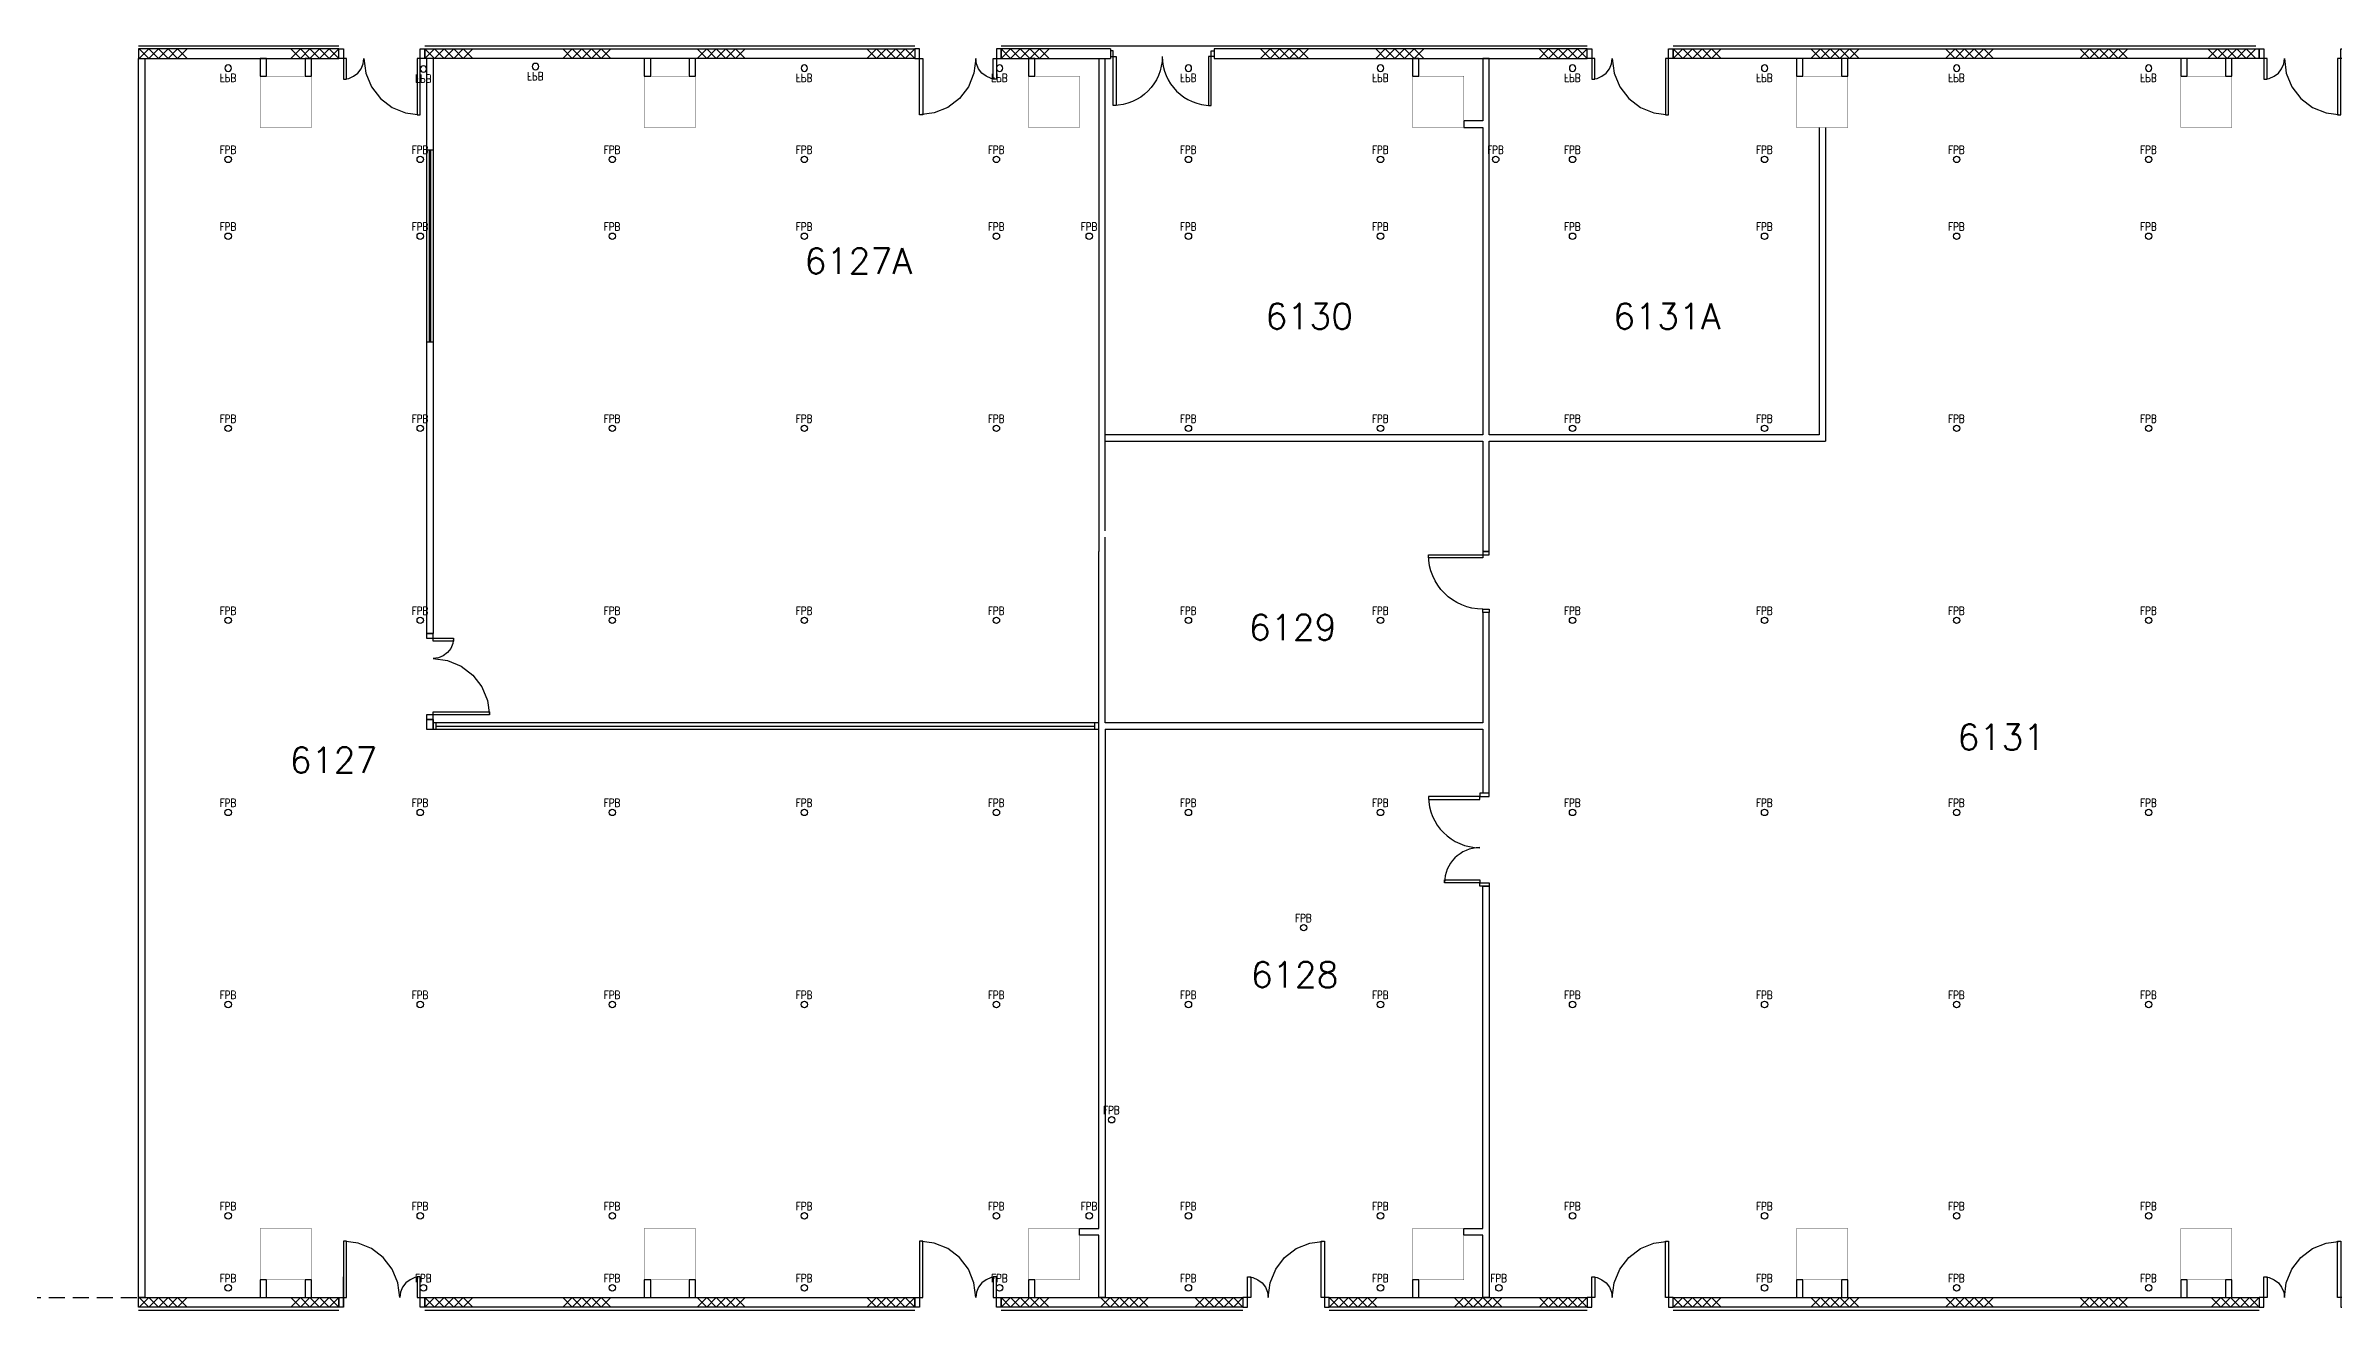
# Model space of a CAD drawing. Header units: millimetres. Extents: x -68474 to 336700, y -113450 to 53663.
# Drawn here: x 134250 to 169983, y -39875 to -20125 of the extents above; entities that cross this region are included whole.
import ezdxf

# ---------------------------------------------------------------- set-up
doc = ezdxf.new("R2010")
doc.units = ezdxf.units.MM
doc.header["$LTSCALE"] = 1000
doc.linetypes.add('s5147a$0$HIDDEN', pattern=[0.375, 0.25, -0.125])
for name, color, linetype in [('L2', 7, 'Continuous'), ('n-wall', 7, 'Continuous'), ('new_dr', 1, 'Continuous'), ('s5147a$0$17', 12, 'Continuous'), ('s5147a$0$20', 7, 'Continuous'), ('s5147a$0$22', 7, 'Continuous'), ('s5147a$0$25', 7, 'Continuous'), ('s5147a$0$30', 7, 'Continuous'), ('s5147a$0$45', 7, 'Continuous'), ('s5147a$0$48', 7, 'Continuous'), ('s5147a$0$6', 7, 'Continuous'), ('s5147a$0$ROOM-NO', 4, 'Continuous'), ('s5147a$0$T-N-DRYWALL', 2, 'Continuous')]:
    doc.layers.add(name, color=color, linetype=linetype)
doc.styles.add('s5147a$0$STANDARD', font='romans.shx', dxfattribs={"width": 0.75})

# ---------------------------------------------------------------- blocks, each defined once
blk = doc.blocks.new('s5147a$0$CHAT15')
at = {"layer": 's5147a$0$22', "color": 14, "linetype": 'Continuous'}
for points in [[(0, 0), (0.15, 0.15), (0.3, 0), (0.45, 0.15), (0.6, 0), (0.75, 0.15)], [(0, 0.15), (0.15, 0), (0.3, 0.15), (0.45, 0), (0.6, 0.15), (0.75, 0)]]:
    blk.add_lwpolyline(points, dxfattribs=at)
blk = doc.blocks.new('s5147a$0$FPB')
at = {"layer": 's5147a$0$45', "color": 15, "linetype": 'Continuous'}
blk.add_circle((0, 0), 0.05, dxfattribs=at)
at = {"layer": 's5147a$0$45', "color": 15, "linetype": 'Continuous', "style": 's5147a$0$STANDARD', "width": 0.8}
blk.add_text('FPB', height=0.125, dxfattribs=at).set_placement((-0.1323, 0.0875))
blk = doc.blocks.new('s5147a$0$D36')
at = {"layer": 's5147a$0$30', "color": 14, "linetype": 'Continuous'}
blk.add_lwpolyline([(1.273, 0.47), (1.223, 0.47), (1.223, 0.15), (1.346, 0.15), (1.346, 0), (1.273, 0), (1.273, 0.47), (1.1903, 0.459), (1.1131, 0.4271), (1.0468, 0.3763), (0.9959, 0.31), (0.9639, 0.2328), (0.953, 0.15), (0.923, 0.3778), (0.8351, 0.59), (0.6953, 0.7723), (0.513, 0.9121), (0.3008, 1), (0.073, 1.03), (0.073, 0), (0, 0), (0, 0.15), (0.123, 0.15), (0.123, 1.03), (0.073, 1.03)], dxfattribs=at)

msp = doc.modelspace()

# ---------------------------------------------------------------- linework, layer by layer
at = {"color": 8}
for p, q in [((150971.6, -20291.8), (150971.6, -21056.8)), ((156700, -28125), (155850, -28125)), ((156700, -28925), (156800, -28925)), ((156800, -31850), (156800, -31800)), ((156650, -31900), (156650, -31850)), ((156650, -33150), (156650, -33200)), ((156800, -33200), (156800, -33250))]:
    msp.add_line(p, q, dxfattribs=at)
at = {"layer": 'L2'}
msp.add_line((140300, -30650), (140300, -30750), dxfattribs=at)
at = {"layer": 'n-wall'}
msp.add_line((140347.3, -30800), (140347.3, -30700), dxfattribs=at)
at = {"layer": 'n-wall', "color": 1}
msp.add_line((140347.3, -30750), (150633.9, -30750), dxfattribs=at)
at = {"layer": 'n-wall'}
for points in [[(140200, -30800), (140300, -30800), (140300, -30650), (140200, -30650)], [(150700, -30700), (150633.9, -30700), (150633.9, -30800), (150700, -30800)]]:
    msp.add_lwpolyline(points, close=True, dxfattribs=at)
msp.add_lwpolyline([(150700, -30700), (140300, -30700), (140300, -30800), (150700, -30800)], dxfattribs=at)
at = {"layer": 'new_dr', "color": 0}
for p, q in [((140300, -29304), (140200, -29304)), ((140300, -29304), (140200, -29304)), ((140200, -29304), (140200, -29377)), ((140200, -29304), (140300, -29304)), ((140300, -29304), (140200, -29304)), ((140200, -29377), (140620, -29377)), ((140300, -29427), (140300, -29304)), ((140620, -29427), (140300, -29427)), ((140460, -29654.1), (140382.8, -29686.1)), ((140526.3, -29603.2), (140460, -29654.1)), ((140577.1, -29536.9), (140526.3, -29603.2)), ((140609, -29459.7), (140577.1, -29536.9)), ((140620, -29377), (140609, -29459.7)), ((140620, -29377), (140620, -29427)), ((140382.8, -29686.1), (140300, -29697)), ((140300, -29697), (140527.8, -29727)), ((140527.8, -29727), (140740, -29814.9)), ((140740, -29814.9), (140922.3, -29954.7)), ((140922.3, -29954.7), (141062.1, -30137)), ((141062.1, -30137), (141150, -30349.2)), ((141150, -30349.2), (141180, -30577)), ((141180, -30577), (140200, -30577)), ((140200, -30577), (140200, -30650)), ((140200, -30650), (140300, -30650)), ((140300, -30650), (140200, -30650)), ((140300, -30650), (140300, -30527)), ((140300, -30527), (141180, -30527)), ((141180, -30527), (141180, -30577))]:
    msp.add_line(p, q, dxfattribs=at)
at = {"layer": 's5147a$0$17', "color": 14, "linetype": 'Continuous'}
for p, q in [((150700, -20325), (150700, -28025)), ((150800, -27700), (150800, -20325)), ((153800, -20325), (153700, -20325)), ((156800, -20325), (156700, -20325)), ((156700, -20325), (156700, -21300)), ((156800, -26200), (156800, -20325)), ((156700, -21300), (156400, -21300)), ((156400, -21300), (156400, -21400)), ((156400, -21400), (156700, -21400)), ((156700, -21400), (156700, -26200)), ((156700, -26300), (156700, -28025)), ((150800, -30700), (150800, -27800)), ((150700, -38600), (150700, -28025)), ((156700, -28025), (156800, -28025)), ((156700, -28975), (156700, -30700)), ((156800, -28975), (156700, -28975)), ((156800, -31800), (156800, -28975)), ((156700, -30700), (150800, -30700)), ((150800, -30800), (156700, -30800)), ((150800, -30800), (150800, -39675)), ((156700, -30800), (156700, -31800)), ((156700, -33250), (156800, -33250)), ((150400, -38700), (150400, -38600)), ((150400, -38600), (150700, -38600)), ((150700, -38700), (150400, -38700)), ((150700, -39675), (150700, -38700)), ((150800, -39675), (150700, -39675))]:
    msp.add_line(p, q, dxfattribs=at)
at = {"layer": 's5147a$0$17'}
for p, q in [((161950, -21400), (161950, -26200)), ((162050, -21400), (162050, -26300))]:
    msp.add_line(p, q, dxfattribs=at)
at = {"layer": 's5147a$0$17', "color": 12, "linetype": 'Continuous'}
for p, q in [((156700, -26200), (150800, -26200)), ((150800, -26300), (156700, -26300)), ((161950, -26200), (156800, -26200))]:
    msp.add_line(p, q, dxfattribs=at)
at = {"layer": 's5147a$0$17', "color": 14, "linetype": 'Continuous'}
for points in [[(135700, -20325), (135800, -20325), (135800, -39675), (135700, -39675)], [(137600, -20600), (137700, -20600), (137700, -20325), (137600, -20325)], [(138300, -20600), (138400, -20600), (138400, -20325), (138300, -20325)], [(143600, -20600), (143700, -20600), (143700, -20325), (143600, -20325)], [(144300, -20600), (144400, -20600), (144400, -20325), (144300, -20325)], [(149600, -20600), (149700, -20600), (149700, -20325), (149600, -20325)], [(155600, -20600), (155700, -20600), (155700, -20325), (155600, -20325)], [(161600, -20600), (161700, -20600), (161700, -20325), (161600, -20325)], [(162300, -20600), (162400, -20600), (162400, -20325), (162300, -20325)], [(167600, -20600), (167700, -20600), (167700, -20325), (167600, -20325)], [(168300, -20600), (168400, -20600), (168400, -20325), (168300, -20325)], [(156800, -33250), (156800, -39675), (156700, -39675), (156700, -38700), (156400, -38700), (156400, -38600), (156700, -38600), (156700, -33250)], [(137600, -39675), (137700, -39675), (137700, -39400), (137600, -39400)], [(138300, -39675), (138400, -39675), (138400, -39400), (138300, -39400)], [(143600, -39675), (143700, -39675), (143700, -39400), (143600, -39400)], [(144300, -39675), (144400, -39675), (144400, -39400), (144300, -39400)], [(149600, -39675), (149700, -39675), (149700, -39400), (149600, -39400)], [(155600, -39675), (155700, -39675), (155700, -39400), (155600, -39400)], [(161600, -39675), (161700, -39675), (161700, -39400), (161600, -39400)], [(162300, -39675), (162400, -39675), (162400, -39400), (162300, -39400)], [(167600, -39675), (167700, -39675), (167700, -39400), (167600, -39400)], [(168300, -39675), (168400, -39675), (168400, -39400), (168300, -39400)]]:
    msp.add_lwpolyline(points, close=True, dxfattribs=at)
at = {"layer": 's5147a$0$17', "color": 12, "linetype": 'Continuous'}
msp.add_lwpolyline([(156800, -28025), (156800, -26300), (162050, -26300)], dxfattribs=at)
at = {"layer": 's5147a$0$20', "color": 14, "linetype": 'Continuous'}
for p, q in [((140173, -20325), (140173, -20175)), ((149173, -20175), (149173, -20325)), ((150882.2, -20175), (149173, -20175)), ((149173, -20325), (150882.2, -20325)), ((150882.2, -20175), (150882.2, -20325)), ((158327, -20175), (152503.2, -20175)), ((152503.2, -20175), (152503.2, -20325)), ((152503.2, -20325), (158327, -20325)), ((158327, -20325), (158327, -20175))]:
    msp.add_line(p, q, dxfattribs=at)
for points in [[(138827, -20175), (135700, -20175), (135700, -20325), (138827, -20325)], [(140173, -20175), (147827, -20175), (147827, -20325), (140173, -20325)], [(159673, -20175), (168827, -20175), (168827, -20325), (159673, -20325)], [(138827, -39825), (135700, -39825), (135700, -39675), (138827, -39675)], [(140173, -39675), (147827, -39675), (147827, -39825), (140173, -39825)], [(149173, -39675), (152952, -39675), (152952, -39825), (149173, -39825)], [(154298, -39675), (158327, -39675), (158327, -39825), (154298, -39825)], [(159673, -39675), (168827, -39675), (168827, -39825), (159673, -39825)]]:
    msp.add_lwpolyline(points, close=True, dxfattribs=at)
at = {"layer": 's5147a$0$25', "color": 10, "linetype": 'Continuous'}
for p, q in [((135700, -20125), (138827, -20125)), ((140173, -20125), (147827, -20125)), ((149173, -20125), (158327, -20125)), ((159673, -20125), (168775, -20125)), ((135700, -39875), (138827, -39875)), ((140173, -39875), (147827, -39875)), ((149173, -39875), (152952, -39875)), ((154298, -39875), (158327, -39875)), ((159673, -39875), (168827, -39875))]:
    msp.add_line(p, q, dxfattribs=at)
at = {"layer": 's5147a$0$30', "color": 7, "linetype": 'Continuous'}
for p, q in [((150926.6, -20201.8), (150881.6, -20201.8)), ((150881.6, -20201.8), (150881.6, -20291.8)), ((150881.6, -20291.8), (150971.6, -20291.8)), ((150926.6, -21056.8), (150926.6, -20201.8)), ((150971.6, -21056.8), (150926.6, -21056.8)), ((155850, -28125), (155850, -28075)), ((155850, -28075), (156800, -28075)), ((156800, -28025), (156700, -28025)), ((156700, -28025), (156700, -28125)), ((156800, -28075), (156800, -28025)), ((156700, -28975), (156700, -28925)), ((156800, -28925), (156800, -28975)), ((156800, -28975), (156700, -28975)), ((156800, -31800), (156650, -31800)), ((156650, -31800), (156650, -31850)), ((156650, -31850), (155850, -31850)), ((155850, -31850), (155850, -31900)), ((155850, -31900), (156650, -31900)), ((156650, -31850), (156800, -31850)), ((156100, -33200), (156100, -33150)), ((156100, -33150), (156650, -33150)), ((156650, -33200), (156100, -33200)), ((156650, -33250), (156650, -33200)), ((156650, -33200), (156800, -33200)), ((156800, -33250), (156650, -33250))]:
    msp.add_line(p, q, dxfattribs=at)
at = {"layer": 's5147a$0$30', "color": 14, "linetype": 'Continuous'}
for p, q in [((138900, -39825), (138900, -39355)), ((140173, -39825), (140173, -39675))]:
    msp.add_line(p, q, dxfattribs=at)
at = {"layer": 's5147a$0$30', "color": 7, "linetype": 'Continuous'}
msp.add_lwpolyline([(152411.6, -21056.8), (152456.6, -21056.8), (152456.6, -20201.8), (152501.6, -20201.8), (152501.6, -20291.8), (152411.6, -20291.8)], close=True, dxfattribs=at)
msp.add_arc((152456.6, -20291.8), 765, 180, 270, dxfattribs=at)
at = {"layer": 's5147a$0$30', "color": 7, "linetype": 'Continuous', "extrusion": (0, 0, -1)}
for centre, major_axis, start_param, end_param in [((150926.6, -20291.8), (540.9, 540.9), 0.7853982, 2.3561945), ((156700, -28075), (-601, 601), -2.3561945, -0.7853982)]:
    msp.add_ellipse(centre, major_axis=major_axis, ratio=1, start_param=start_param, end_param=end_param, dxfattribs=at)
at = {"layer": 's5147a$0$30', "color": 7, "linetype": 'Continuous'}
for centre, major_axis, start_param, end_param in [((156650, -31850), (565.7, -565.7), -2.3561945, -0.7853982), ((156650, -33200), (388.9, -388.9), 2.3561945, 3.9269908)]:
    msp.add_ellipse(centre, major_axis=major_axis, ratio=1, start_param=start_param, end_param=end_param, dxfattribs=at)
at = {"layer": 's5147a$0$48', "color": 8, "linetype": 's5147a$0$HIDDEN'}
msp.add_line((132800, -39675), (135700, -39675), dxfattribs=at)
at = {"layer": 's5147a$0$6', "color": 14, "linetype": 'Continuous', "const_width": 5}
for points in [[(137600, -21400), (138400, -21400), (138400, -20600), (137600, -20600)], [(143600, -21400), (144400, -21400), (144400, -20600), (143600, -20600)], [(149600, -21400), (150400, -21400), (150400, -20600), (149600, -20600)], [(155600, -21400), (156400, -21400), (156400, -20600), (155600, -20600)], [(161600, -21400), (162400, -21400), (162400, -20600), (161600, -20600)], [(167600, -21400), (168400, -21400), (168400, -20600), (167600, -20600)], [(137600, -39400), (138400, -39400), (138400, -38600), (137600, -38600)], [(143600, -39400), (144400, -39400), (144400, -38600), (143600, -38600)], [(149600, -39400), (150400, -39400), (150400, -38600), (149600, -38600)], [(155600, -39400), (156400, -39400), (156400, -38600), (155600, -38600)], [(161600, -39400), (162400, -39400), (162400, -38600), (161600, -38600)], [(167600, -39400), (168400, -39400), (168400, -38600), (167600, -38600)]]:
    msp.add_lwpolyline(points, close=True, dxfattribs=at)
at = {"layer": 's5147a$0$T-N-DRYWALL'}
for p, q in [((140200, -20325), (140200, -21750)), ((140300, -20325), (140300, -21750)), ((140200, -21750), (140300, -21750)), ((140200, -24750), (140200, -26254)), ((140200, -24750), (140300, -24750)), ((140200, -24750), (140200, -29304)), ((140200, -24750), (140300, -24750)), ((140300, -24750), (140300, -29304))]:
    msp.add_line(p, q, dxfattribs=at)
at = {"layer": 's5147a$0$T-N-DRYWALL', "color": 1}
for p, q in [((140200, -21750), (140200, -24750)), ((140240, -21750), (140240, -24750)), ((140260, -21750), (140260, -24750)), ((140300, -21750), (140300, -24750))]:
    msp.add_line(p, q, dxfattribs=at)

# ---------------------------------------------------------------- block references
at = {"xscale": 999.9979999999999, "zscale": 1000}
for name, p, yscale in [('s5147a$0$CHAT15', (135710, -20325), 999.9979999999999), ('s5147a$0$CHAT15', (140173, -20325), 999.9979999999999), ('s5147a$0$CHAT15', (142325, -20325), 999.9979999999999), ('s5147a$0$CHAT15', (144425, -20325), 999.9979999999999), ('s5147a$0$CHAT15', (149173, -20325), 999.9979999999999), ('s5147a$0$CHAT15', (155025, -20325), 999.9979999999999), ('s5147a$0$CHAT15', (159673, -20325), 999.9979999999999), ('s5147a$0$CHAT15', (161825, -20325), 999.9979999999999), ('s5147a$0$CHAT15', (163925, -20325), 999.9979999999999), ('s5147a$0$CHAT15', (166025, -20325), 999.9979999999999), ('s5147a$0$FPB', (137100, -20475), -999.9979999999999), ('s5147a$0$FPB', (140150, -20487.6), -999.9979999999999), ('s5147a$0$FPB', (141900, -20450), -999.9979999999999), ('s5147a$0$FPB', (146100, -20475), -999.9979999999999), ('s5147a$0$FPB', (149150, -20475), -999.9979999999999), ('s5147a$0$FPB', (152100, -20475), -999.9979999999999), ('s5147a$0$FPB', (155100, -20475), -999.9979999999999), ('s5147a$0$FPB', (158100, -20475), -999.9979999999999), ('s5147a$0$FPB', (161100, -20475), -999.9979999999999), ('s5147a$0$FPB', (164100, -20475), -999.9979999999999), ('s5147a$0$FPB', (167100, -20475), -999.9979999999999), ('s5147a$0$FPB', (137100, -21900), 999.9979999999999), ('s5147a$0$FPB', (140100, -21900), 999.9979999999999), ('s5147a$0$FPB', (143100, -21900), 999.9979999999999), ('s5147a$0$FPB', (146100, -21900), 999.9979999999999), ('s5147a$0$FPB', (149100, -21900), 999.9979999999999), ('s5147a$0$FPB', (152100, -21900), 999.9979999999999), ('s5147a$0$FPB', (155100, -21900), 999.9979999999999), ('s5147a$0$FPB', (156900, -21900), 999.9979999999999), ('s5147a$0$FPB', (158100, -21900), 999.9979999999999), ('s5147a$0$FPB', (161100, -21900), 999.9979999999999), ('s5147a$0$FPB', (164100, -21900), 999.9979999999999), ('s5147a$0$FPB', (167100, -21900), 999.9979999999999), ('s5147a$0$FPB', (137100, -23100), 999.9979999999999), ('s5147a$0$FPB', (140100, -23100), 999.9979999999999), ('s5147a$0$FPB', (143100, -23100), 999.9979999999999), ('s5147a$0$FPB', (146100, -23100), 999.9979999999999), ('s5147a$0$FPB', (149100, -23100), 999.9979999999999), ('s5147a$0$FPB', (150550, -23100), 999.9979999999999), ('s5147a$0$FPB', (152100, -23100), 999.9979999999999), ('s5147a$0$FPB', (155100, -23100), 999.9979999999999), ('s5147a$0$FPB', (158100, -23100), 999.9979999999999), ('s5147a$0$FPB', (161100, -23100), 999.9979999999999), ('s5147a$0$FPB', (164100, -23100), 999.9979999999999), ('s5147a$0$FPB', (167100, -23100), 999.9979999999999), ('s5147a$0$FPB', (137100, -26100), 999.9979999999999), ('s5147a$0$FPB', (140100, -26100), 999.9979999999999), ('s5147a$0$FPB', (143100, -26100), 999.9979999999999), ('s5147a$0$FPB', (146100, -26100), 999.9979999999999), ('s5147a$0$FPB', (149100, -26100), 999.9979999999999), ('s5147a$0$FPB', (152100, -26100), 999.9979999999999), ('s5147a$0$FPB', (155100, -26100), 999.9979999999999), ('s5147a$0$FPB', (158100, -26100), 999.9979999999999), ('s5147a$0$FPB', (161100, -26100), 999.9979999999999), ('s5147a$0$FPB', (164100, -26100), 999.9979999999999), ('s5147a$0$FPB', (167100, -26100), 999.9979999999999), ('s5147a$0$FPB', (137100, -29100), 999.9979999999999), ('s5147a$0$FPB', (140100, -29100), 999.9979999999999), ('s5147a$0$FPB', (143100, -29100), 999.9979999999999), ('s5147a$0$FPB', (146100, -29100), 999.9979999999999), ('s5147a$0$FPB', (149100, -29100), 999.9979999999999), ('s5147a$0$FPB', (152100, -29100), 999.9979999999999), ('s5147a$0$FPB', (155100, -29100), 999.9979999999999), ('s5147a$0$FPB', (158100, -29100), 999.9979999999999), ('s5147a$0$FPB', (161100, -29100), 999.9979999999999), ('s5147a$0$FPB', (164100, -29100), 999.9979999999999), ('s5147a$0$FPB', (167100, -29100), 999.9979999999999), ('s5147a$0$FPB', (137100, -32100), 999.9979999999999), ('s5147a$0$FPB', (140100, -32100), 999.9979999999999), ('s5147a$0$FPB', (143100, -32100), 999.9979999999999), ('s5147a$0$FPB', (146100, -32100), 999.9979999999999), ('s5147a$0$FPB', (149100, -32100), 999.9979999999999), ('s5147a$0$FPB', (152100, -32100), 999.9979999999999), ('s5147a$0$FPB', (155100, -32100), 999.9979999999999), ('s5147a$0$FPB', (158100, -32100), 999.9979999999999), ('s5147a$0$FPB', (161100, -32100), 999.9979999999999), ('s5147a$0$FPB', (164100, -32100), 999.9979999999999), ('s5147a$0$FPB', (167100, -32100), 999.9979999999999), ('s5147a$0$FPB', (153900, -33900), 999.9979999999999), ('s5147a$0$FPB', (137100, -35100), 999.9979999999999), ('s5147a$0$FPB', (140100, -35100), 999.9979999999999), ('s5147a$0$FPB', (143100, -35100), 999.9979999999999), ('s5147a$0$FPB', (146100, -35100), 999.9979999999999), ('s5147a$0$FPB', (149100, -35100), 999.9979999999999), ('s5147a$0$FPB', (152100, -35100), 999.9979999999999), ('s5147a$0$FPB', (155100, -35100), 999.9979999999999), ('s5147a$0$FPB', (158100, -35100), 999.9979999999999), ('s5147a$0$FPB', (161100, -35100), 999.9979999999999), ('s5147a$0$FPB', (164100, -35100), 999.9979999999999), ('s5147a$0$FPB', (167100, -35100), 999.9979999999999), ('s5147a$0$FPB', (150900, -36900), 999.9979999999999), ('s5147a$0$FPB', (137100, -38400), 999.9979999999999), ('s5147a$0$FPB', (140100, -38400), 999.9979999999999), ('s5147a$0$FPB', (143100, -38400), 999.9979999999999), ('s5147a$0$FPB', (146100, -38400), 999.9979999999999), ('s5147a$0$FPB', (149100, -38400), 999.9979999999999), ('s5147a$0$FPB', (150550, -38400), 999.9979999999999), ('s5147a$0$FPB', (152100, -38400), 999.9979999999999), ('s5147a$0$FPB', (155100, -38400), 999.9979999999999), ('s5147a$0$FPB', (158100, -38400), 999.9979999999999), ('s5147a$0$FPB', (161100, -38400), 999.9979999999999), ('s5147a$0$FPB', (164100, -38400), 999.9979999999999), ('s5147a$0$FPB', (167100, -38400), 999.9979999999999), ('s5147a$0$FPB', (137100, -39525), 999.9979999999999), ('s5147a$0$FPB', (140150, -39525), 999.9979999999999), ('s5147a$0$FPB', (143100, -39525), 999.9979999999999), ('s5147a$0$FPB', (146100, -39525), 999.9979999999999), ('s5147a$0$FPB', (149150, -39525), 999.9979999999999), ('s5147a$0$FPB', (152100, -39525), 999.9979999999999), ('s5147a$0$FPB', (155100, -39525), 999.9979999999999), ('s5147a$0$FPB', (156950, -39525), 999.9979999999999), ('s5147a$0$FPB', (161100, -39525), 999.9979999999999), ('s5147a$0$FPB', (164100, -39525), 999.9979999999999), ('s5147a$0$FPB', (167100, -39525), 999.9979999999999), ('s5147a$0$CHAT15', (135710, -39825), 999.9979999999999), ('s5147a$0$CHAT15', (140173, -39825), 999.9979999999999), ('s5147a$0$CHAT15', (142325, -39825), 999.9979999999999), ('s5147a$0$CHAT15', (144425, -39825), 999.9979999999999), ('s5147a$0$CHAT15', (149173, -39825), 999.9979999999999), ('s5147a$0$CHAT15', (150725, -39825), 999.9979999999999), ('s5147a$0$CHAT15', (154298, -39825), 999.9979999999999), ('s5147a$0$CHAT15', (156250, -39825), 999.9979999999999), ('s5147a$0$CHAT15', (159673, -39825), 999.9979999999999), ('s5147a$0$CHAT15', (161825, -39825), 999.9979999999999), ('s5147a$0$CHAT15', (163925, -39825), 999.9979999999999), ('s5147a$0$CHAT15', (166025, -39825), 999.9979999999999)]:
    msp.add_blockref(name, p, dxfattribs=dict(at, yscale=yscale))
at = {"xscale": 999.9979999999999, "yscale": 999.9979999999999, "zscale": 1000, "rotation": 180}
for p in [(138827, -20175), (147827, -20175), (153975, -20175), (158327, -20175), (168775, -20175), (138827, -39675), (147827, -39675), (152952, -39675), (158327, -39675), (168827, -39675)]:
    msp.add_blockref('s5147a$0$CHAT15', p, dxfattribs=at)
at = {"layer": 's5147a$0$30', "color": 7, "linetype": 'Continuous', "zscale": 1000, "rotation": 180}
for p, xscale, yscale in [((140173, -20175), 999.9979999999999, 999.9979999999999), ((159673, -20175), 999.9979999999999, 999.9979999999999), ((170173, -20175), 999.9979999999999, 999.9979999999999), ((138827, -39825), -999.9979999999999, -999.9979999999999), ((138827, -39825), -999.9979999999999, -999.9979999999999), ((154298, -39825), 999.9979999999999, -999.9979999999999), ((159673, -39825), 999.9979999999999, -999.9979999999999), ((170173, -39825), 999.9979999999999, -999.9979999999999)]:
    msp.add_blockref('s5147a$0$D36', p, dxfattribs=dict(at, xscale=xscale, yscale=yscale))
at = {"layer": 's5147a$0$30', "color": 7, "linetype": 'Continuous', "xscale": 999.9979999999999, "zscale": 1000}
for p, yscale in [((147827, -20175), -999.9979999999999), ((147827, -39825), 999.9979999999999)]:
    msp.add_blockref('s5147a$0$D36', p, dxfattribs=dict(at, yscale=yscale))

# ---------------------------------------------------------------- texts
at = {"layer": 's5147a$0$ROOM-NO', "style": 's5147a$0$STANDARD'}
for s, p in [('6127A', (146103.3, -23685.7)), ('6130', (153302.2, -24549.6)), ('6131A', (158735.2, -24549.6)), ('6129', (153043.4, -29409.6)), ('6131', (164113.6, -31122.8)), ('6127', (138060.3, -31482.7)), ('6128', (153074.1, -34832.9))]:
    msp.add_text(s, height=400, dxfattribs=at).set_placement(p)

doc.saveas('drawing.dxf')
